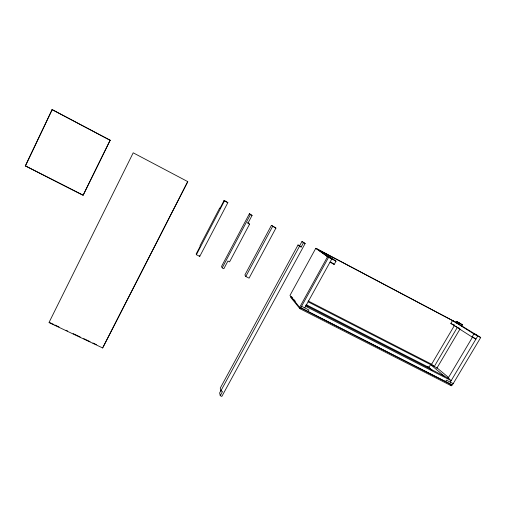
<?xml version="1.0" encoding="UTF-8"?>
<svg xmlns="http://www.w3.org/2000/svg" width="506" height="506" viewBox="0 0 506 506"><rect width="100%" height="100%" fill="white"/><g stroke="black" fill="none" stroke-linecap="round" stroke-linejoin="round"><path stroke-width="0.76" d="M102.686 347.97L187.758 181.622L133.204 152.818L48.974 322.581L102.686 347.97L102.781 347.635M25.3 165.848L52.156 109.612L110.15 140.244L83.092 195.322L25.3 165.848L82.516 194.867M25.534 165.797L52.156 109.612M83.092 195.322L110.15 140.244M103.142 346.933L187.758 181.622M224.076 200.471L219.965 208.352L219.686 208.01L200.022 245.726L200.205 246.245L196.176 253.968L196.398 254.714L199.743 256.422L227.845 202.653L224.076 200.471L227.845 202.653M196.398 254.714L224.481 200.876M249.566 224.158L247.908 223.291L252.064 215.442L249.414 213.709L221.539 266.428L222.204 267.87L223.854 268.711L227.928 261.02L229.579 261.868L249.566 224.158L247.491 222.621M222.204 267.87L250.407 214.569L249.414 213.709M271.406 225.372L244.885 274.948L245.815 276.478L249.072 278.148L275.922 228.092L271.406 225.372L275.922 228.092M245.815 276.478L272.652 226.359M299.615 245.827L298.021 244.986L220.262 388.096L220.894 390.815L222.482 391.574L220.249 395.679L221.837 396.438L305.162 243.481L301.981 241.476L299.615 245.827L301.159 247.029L303.556 242.633L301.981 241.476M221.097 390.208L219.623 392.915L220.249 395.679M220.894 390.815L299.552 246.182L298.021 244.986M300.697 307.869L328.615 257.276L316.541 248.661L458.923 323.929L315.782 248.307L289.963 295.447L299.641 307.332L452.294 385.129L480.7 337.527L456.191 322.486M299.641 307.332L327.553 256.713L315.782 248.307M301.184 307.964L451.858 384.756L451.263 385.755L299.894 308.666L300.482 307.604M304.738 307.888L331.791 258.945L326.775 255.96M308.065 311.626L308.951 310.033L301.582 306.275M329.988 262.209L334.207 264.429L336.009 261.178L323.663 252.469M473.293 337.363L475.956 339.064L472.06 337.009L450.852 323.429L452.541 320.557L473.888 333.935L480.7 337.527M431.321 364.706L454.767 324.896M455.963 322.872L456.76 321.525L459.492 322.967L462.484 324.827L461.681 326.187M458.695 324.321L459.492 322.967M434.401 366.287L457.354 327.395M458.936 324.713L459.726 323.372L462.484 324.827M436.76 368.368L460.074 328.906M445.501 381.669L446.4 380.158L453.193 383.624M472.06 337.009L473.888 333.935M448.063 378.248L472.844 336.585M450.283 382.144L477.784 335.99L474.438 333.897L477.329 335.421M49.866 322.619L53.396 324.289M54.806 324.953L59.038 326.958M66.096 330.291L67.507 330.956M73.149 333.625L80.207 336.964M83.737 338.628L90.087 341.632M92.908 342.967L96.431 344.637M305.624 306.288L451.181 380.638L448.152 378.096M308.148 300.956L431.599 364.231L434.287 366.489M308.122 301.848L437.039 367.894L448.702 377.621M306.231 304.713L428.936 367.451L430.612 364.605L444.306 376.129M305.567 305.232L449.012 378.539M327.553 256.713L336.009 261.178M450.852 323.429L454.502 325.358M458.132 327.597L459.511 328.324M299.552 246.182L301.159 247.029M318.394 249.983L321.38 251.564L319.729 250.388M51.966 109.562L110.061 140.244M250.407 214.569L252.064 215.442M303.556 242.633L305.162 243.481M456.76 321.525L459.726 323.372M455.678 326.111L456.855 326.863M331.158 262.197L334.207 264.429M450.062 384.731L451.263 385.755M427.88 366.546L432.7 370.683M306.263 304.334L308.224 306.585M291.424 296.535L292.898 298.338M293.872 299.527L295.333 301.317M290.4 296.94L299.894 308.666M199.497 255.663L199.743 256.422"/></g></svg>
